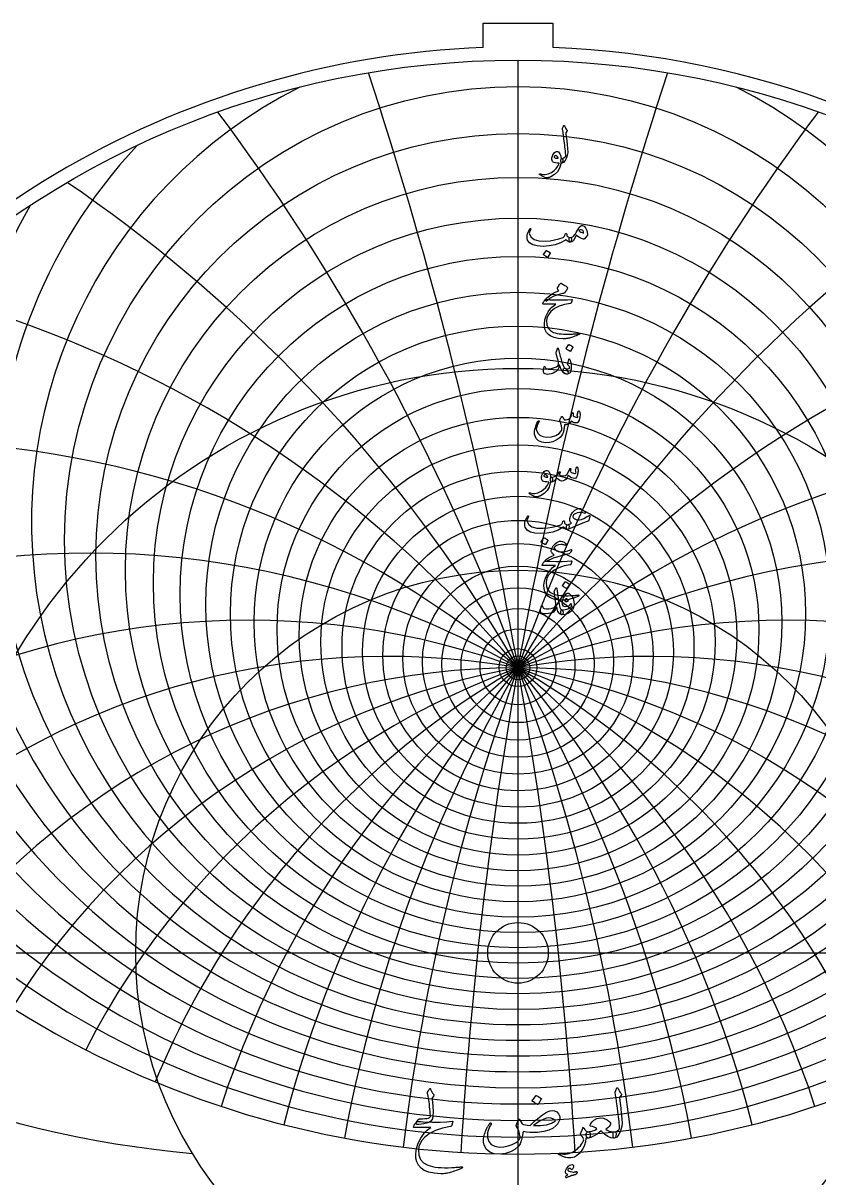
# Model space of a CAD drawing. Header units: millimetres. Extents: x -80 to 80, y -80 to 82.
# Drawn here: x -43.9 to 26.7, y -20 to 82.5 of the extents above; entities that cross this region are included whole.
import ezdxf

# ---------------------------------------------------------------- set-up
doc = ezdxf.new("R2010")
doc.units = ezdxf.units.MM
for name, color, linetype in [('CUT_INNER', 6, 'Continuous'), ('CUT_OUTER', 1, 'Continuous'), ('ENGRAVE', 7, 'Continuous'), ('ENGRAVE_FINE', 8, 'Continuous'), ('TEXT', 5, 'Continuous')]:
    doc.layers.add(name, color=color, linetype=linetype)

msp = doc.modelspace()

# ---------------------------------------------------------------- linework, layer by layer
at = {"layer": 'CUT_INNER'}
msp.add_circle((0, 0), 2.69, dxfattribs=at)
at = {"layer": 'CUT_OUTER'}
for points in [[(-3.08, 82.482), (3.08, 82.482), (3.08, 80.3107)], [(-3.08, 80.3107), (-3.08, 82.482)]]:
    msp.add_lwpolyline(points, dxfattribs=at)
for centre, radius, start, end in [((-0.0002, -0.0002), 80.3699, 149.413866, 87.803582), ((-0.0008, 0.0008), 80.3689, 92.195702, 149.41427)]:
    msp.add_arc(centre, radius, start, end, dxfattribs=at)
at = {"layer": 'ENGRAVE'}
for points in [[(0, -79.2), (0, 79.2)], [(-79.2, 0), (79.2, 0)]]:
    msp.add_lwpolyline(points, dxfattribs=at)
for centre, radius in [((0, 0), 79.2), ((0, 36.6179), 40.2432), ((0, 30.8846), 27.7138), ((0, 0), 51.8435), ((0, 27.5721), 17.4947), ((0, 0), 33.9362), ((0, 25.8305), 8.4839), ((0, 25.2858), 1.056)]:
    msp.add_circle(centre, radius, dxfattribs=at)
for centre, radius, start, end in [((0, 46.7171), 57.2648, 171.282976, 8.717024), ((0, 66.3566), 84.2078, 207.85457, 332.14543), ((0, -40.5046), 65.7903, 38, 142), ((0, -40.5046), 65.7903, 38, 142), ((-20.4816, 76.4384), 94.6048, 231.659303, 264.895559)]:
    msp.add_arc(centre, radius, start, end, dxfattribs=at)
at = {"layer": 'ENGRAVE_FINE'}
for centre, radius in [((0, 35.2092), 37.4727), ((0, 33.9468), 34.8518), ((0, 32.8143), 32.3619), ((0, 31.7975), 29.9871), ((0, 30.0655), 25.5298), ((0, 29.3316), 23.4247), ((0, 28.6754), 21.3893), ((0, 28.0907), 19.4151), ((0, 27.1149), 15.6215), ((0, 26.7153), 13.7893), ((0, 26.3698), 11.9923), ((0, 26.0757), 10.2255), ((0, 25.6324), 6.763), ((0, 25.4799), 5.0582), ((0, 25.3718), 3.3655), ((0, 25.3072), 1.6808)]:
    msp.add_circle(centre, radius, dxfattribs=at)
for centre, radius, start, end in [((-373.1155, -40.5046), 378.8714, 3.451, 18.239562), ((-373.1155, -40.5046), 378.8714, 3.451, 18.239562), ((373.1155, -40.5046), 378.8714, 161.760438, 176.549), ((373.1155, -40.5046), 378.8714, 161.760438, 176.549), ((0, 38.193), 43.185, 116.622369, 63.377631), ((-180.7574, -40.5046), 192.358, 6.94881, 36.750249), ((-180.7574, -40.5046), 192.358, 6.94881, 36.750249), ((180.7574, -40.5046), 192.358, 143.249751, 173.05119), ((180.7574, -40.5046), 192.358, 143.249751, 173.05119), ((0, 39.9582), 46.3238, 136.887687, 43.112313), ((-113.9522, -40.5046), 131.5806, 10.542635, 55.81567), ((-113.9522, -40.5046), 131.5806, 10.542635, 55.81567), ((113.9522, -40.5046), 131.5806, 124.18433, 169.457365), ((113.9522, -40.5046), 131.5806, 124.18433, 169.457365), ((0, 41.9425), 49.6906, 150.630181, 29.369819), ((0, 44.181), 53.3224, 161.726, 18.274), ((-78.4059, -40.5046), 102.3516, 14.286701, 75.731907), ((-78.4059, -40.5046), 102.3516, 14.286701, 75.731907), ((78.4059, -40.5046), 102.3516, 104.268093, 165.713299), ((78.4059, -40.5046), 102.3516, 104.268093, 165.713299), ((0, 49.6048), 61.5739, 179.806229, 0.193771), ((-55.2046, -40.5046), 85.8832, 18.243409, 96.767474), ((-55.2046, -40.5046), 85.8832, 18.243409, 96.767474), ((55.2046, -40.5046), 85.8832, 83.232526, 161.756591), ((55.2046, -40.5046), 85.8832, 83.232526, 161.756591), ((0, 52.9121), 66.3197, 187.576547, 352.423453), ((0, 56.7256), 71.5915, 194.768857, 345.231143), ((-37.9841, -40.5046), 75.9681, 22.487353, 118.376898), ((-37.9841, -40.5046), 75.9681, 22.487353, 118.376898), ((37.9841, -40.5046), 75.9681, 61.623102, 157.512647), ((37.9841, -40.5046), 75.9681, 61.623102, 157.512647), ((0, 61.1578), 77.5039, 201.500544, 338.499456), ((-23.9457, -40.5046), 70.0126, 27.110708, 127.628622), ((-23.9457, -40.5046), 70.0126, 27.110708, 127.628622), ((23.9457, -40.5046), 70.0126, 52.371378, 152.889292), ((23.9457, -40.5046), 70.0126, 52.371378, 152.889292), ((-11.6006, -40.5046), 66.8052, 32.230674, 135.378051), ((-11.6006, -40.5046), 66.8052, 32.230674, 135.378051), ((11.6006, -40.5046), 66.8052, 44.621949, 147.769326), ((11.6006, -40.5046), 66.8052, 44.621949, 147.769326), ((0, 133.2267), 160.7923, 240.613342, 299.386658)]:
    msp.add_arc(centre, radius, start, end, dxfattribs=at)
at = {"layer": 'TEXT'}
for points in [[(3.9579, 73.1484), (3.9895, 73.2248), (4.0141, 73.2854), (4.0316, 73.3302), (4.0422, 73.3592), (4.0504, 73.3776), (4.0609, 73.3908), (4.0738, 73.3987), (4.089, 73.4013), (4.1063, 73.3984), (4.1206, 73.3896), (4.1321, 73.375), (4.1405, 73.3545), (4.1795, 73.2541), (4.226, 73.1636), (4.2802, 73.0831), (4.3419, 73.0125), (4.3592, 72.99), (4.3642, 72.9645), (4.3569, 72.9361), (4.3373, 72.9048), (4.2342, 72.7596), (4.2412, 72.6946), (4.2483, 72.6308), (4.2553, 72.5682), (4.2623, 72.5067), (4.2693, 72.4464), (4.2764, 72.3872), (4.2834, 72.3293), (4.2904, 72.2725), (4.3551, 71.7467), (4.3946, 71.3357), (4.409, 71.0395), (4.3982, 70.858), (4.3097, 70.5286), (4.1944, 70.2854), (4.0521, 70.1282), (3.8829, 70.057), (3.8782, 70.057), (3.8736, 70.057), (3.8689, 70.057), (3.8642, 70.057), (3.8364, 70.0834), (3.8185, 70.1437), (3.8106, 70.2379), (3.8127, 70.3662), (3.8171, 70.4136), (3.8302, 70.4481), (3.8522, 70.4698), (3.8829, 70.4786), (4.0018, 70.5023), (4.1007, 70.5453), (4.1798, 70.6077), (4.2389, 70.6893), (4.235, 70.7874), (4.2278, 70.8989), (4.2174, 71.0239), (4.2038, 71.1624), (4.1872, 71.3138), (4.1681, 71.4774), (4.1463, 71.6533), (4.1218, 71.8416), (4.0993, 72.0266), (4.0785, 72.1929), (4.0595, 72.3404), (4.0422, 72.4692), (4.0273, 72.5793), (4.0152, 72.6706), (4.0062, 72.7432), (4, 72.7971), (3.9532, 73.0641), (3.9517, 73.0904), (3.952, 73.1132), (3.9541, 73.1326), (3.9579, 73.1484)], [(3.7893, 70.0055), (3.6795, 69.62), (3.4953, 69.2971), (3.2368, 69.0368), (2.904, 68.8392), (2.8575, 68.8192), (2.8115, 68.8012), (2.7661, 68.7852), (2.7213, 68.7713), (2.6774, 68.7597), (2.6347, 68.7508), (2.5931, 68.7445), (2.5527, 68.7409), (2.452, 68.7552), (2.3185, 68.8076), (2.1522, 68.8981), (1.9532, 69.0266), (1.9318, 69.045), (1.9192, 69.0629), (1.9154, 69.0801), (1.9204, 69.0968), (1.9315, 69.1097), (1.9461, 69.1156), (1.9643, 69.1144), (1.986, 69.1062), (2.1929, 69.0392), (2.4251, 69.0395), (2.6824, 69.1071), (2.9649, 69.242), (3.1956, 69.3986), (3.3864, 69.5828), (3.5375, 69.7944), (3.6487, 70.0336), (3.6479, 70.0421), (3.6452, 70.0488), (3.6408, 70.0538), (3.6347, 70.057), (3.4734, 70.0664), (3.3361, 70.0851), (3.2228, 70.1132), (3.1335, 70.1507), (3.0644, 70.2087), (3.0211, 70.2889), (3.0035, 70.3913), (3.0117, 70.516), (3.0144, 70.5326), (3.0176, 70.5494), (3.0214, 70.5665), (3.0258, 70.584), (3.0308, 70.602), (3.0363, 70.6208), (3.0425, 70.6406), (3.0492, 70.6612), (3.1042, 70.795), (3.171, 70.906), (3.2494, 70.9941), (3.3396, 71.0594), (3.4318, 71.0951), (3.5164, 71.0945), (3.5934, 71.0576), (3.6628, 70.9844), (3.7234, 70.8826), (3.7693, 70.7643), (3.8007, 70.6296), (3.8174, 70.4786), (3.8266, 70.4787), (3.8355, 70.4792), (3.8441, 70.4799), (3.8525, 70.4809), (3.8608, 70.4819), (3.8695, 70.4827), (3.8784, 70.4831), (3.8876, 70.4833), (3.9192, 70.4765), (3.9438, 70.4563), (3.9614, 70.4227), (3.9719, 70.3755), (3.9763, 70.3237), (3.9754, 70.2713), (3.9693, 70.2183), (3.9579, 70.1648), (3.9429, 70.1176), (3.9263, 70.084), (3.9078, 70.0638), (3.8876, 70.057), (3.7986, 70.057), (3.798, 70.0485), (3.7963, 70.0371), (3.7934, 70.0228), (3.7893, 70.0055)], [(3.5644, 70.5301), (3.5152, 70.6159), (3.4614, 70.6765), (3.4028, 70.7119), (3.3396, 70.7221), (3.3018, 70.7122), (3.2682, 70.6964), (3.2386, 70.6747), (3.2131, 70.6472), (3.2049, 70.6326), (3.2038, 70.6167), (3.2096, 70.5998), (3.2225, 70.5816), (3.2708, 70.5392), (3.3408, 70.5102), (3.4324, 70.4947), (3.5457, 70.4926), (3.5574, 70.495), (3.5644, 70.502), (3.5668, 70.5137), (3.5644, 70.5301)], [(1.0679, 64.2328), (1.0846, 64.2509), (1.1019, 64.2585), (1.1197, 64.2556), (1.1382, 64.2421), (1.1522, 64.2246), (1.1569, 64.2047), (1.1522, 64.1824), (1.1382, 64.1578), (1.0668, 64.0472), (1.0211, 63.9447), (1.0012, 63.8504), (1.007, 63.7644), (1.1537, 63.4816), (1.4391, 63.2843), (1.8633, 63.1724), (2.4262, 63.1461), (2.844, 63.1768), (3.2448, 63.2409), (3.6285, 63.3384), (3.9953, 63.4693), (4.06, 63.5076), (4.1136, 63.5665), (4.1561, 63.6458), (4.1874, 63.7456), (4.1979, 63.774), (4.2155, 63.7936), (4.2401, 63.8045), (4.2717, 63.8065), (4.2942, 63.7969), (4.3103, 63.7773), (4.32, 63.7477), (4.3232, 63.7082), (4.3452, 63.6104), (4.4064, 63.5372), (4.5068, 63.4886), (4.6464, 63.4646), (4.6968, 63.4535), (4.7307, 63.4248), (4.7483, 63.3785), (4.7494, 63.3147), (4.7325, 63.1959), (4.7096, 63.111), (4.6809, 63.06), (4.6464, 63.0431), (4.5436, 63.0565), (4.4462, 63.0969), (4.354, 63.1643), (4.267, 63.2585), (4.2597, 63.2623), (4.2471, 63.2597), (4.2292, 63.2506), (4.2061, 63.2351), (3.7693, 62.9892), (3.2928, 62.8135), (2.7764, 62.7082), (2.2202, 62.673), (1.7061, 62.7082), (1.3068, 62.8135), (1.0223, 62.9892), (0.8525, 63.2351), (0.8138, 63.3724), (0.8009, 63.5126), (0.8138, 63.6558), (0.8525, 63.8018), (0.9046, 63.9377), (0.9579, 64.0548), (1.0123, 64.1531), (1.0679, 64.2328)], [(5.7331, 64.5325), (5.8797, 64.4804), (6.0012, 64.3335), (6.0975, 64.0917), (6.1687, 63.755), (6.1713, 63.7307), (6.1698, 63.7093), (6.1643, 63.6909), (6.1546, 63.6754), (5.897, 63.3522), (5.8791, 63.3326), (5.8584, 63.3206), (5.8346, 63.3162), (5.808, 63.3194), (5.6329, 63.3791), (5.4684, 63.4552), (5.3144, 63.5477), (5.171, 63.6566), (5.0554, 63.3882), (4.9286, 63.1965), (4.7907, 63.0814), (4.6417, 63.0431), (4.625, 63.0492), (4.6078, 63.0676), (4.5899, 63.0984), (4.5715, 63.1414), (4.5431, 63.248), (4.5328, 63.3335), (4.5407, 63.3979), (4.5668, 63.4412), (4.582, 63.4514), (4.5996, 63.4587), (4.6195, 63.4631), (4.6417, 63.4646), (4.7483, 63.4828), (4.8525, 63.5325), (4.9544, 63.6139), (5.0539, 63.7269), (5.0975, 63.7925), (5.1628, 63.9002), (5.2497, 64.0501), (5.3583, 64.2421), (5.4432, 64.3692), (5.534, 64.4599), (5.6306, 64.5144), (5.7331, 64.5325)], [(5.3958, 64.0735), (5.4836, 64.0003), (5.5832, 63.94), (5.6944, 63.8926), (5.8174, 63.858), (5.8106, 63.9503), (5.7858, 64.0255), (5.7427, 64.0838), (5.6815, 64.125), (5.611, 64.1464), (5.5398, 64.1449), (5.4681, 64.1206), (5.3958, 64.0735)], [(2.4871, 62.289), (2.493, 62.2948), (2.5012, 62.2983), (2.5117, 62.2995), (2.5246, 62.2983), (2.6156, 62.2614), (2.7014, 62.2164), (2.7819, 62.1631), (2.8572, 62.1016), (2.8645, 62.0922), (2.8677, 62.0829), (2.8668, 62.0735), (2.8618, 62.0641), (2.6417, 61.7082), (2.6335, 61.6997), (2.623, 61.6976), (2.6101, 61.702), (2.5949, 61.7128), (2.5817, 61.7222), (2.5609, 61.7363), (2.5325, 61.755), (2.4965, 61.7784), (2.4523, 61.8065), (2.3993, 61.8393), (2.3375, 61.8768), (2.267, 61.9189), (2.2576, 61.926), (2.2529, 61.933), (2.2529, 61.94), (2.2576, 61.947)], [(3.9532, 58.4884), (3.5439, 58.3815), (3.1827, 58.2437), (2.8695, 58.0748), (2.6042, 57.8748), (2.5635, 57.8441), (2.5258, 57.8268), (2.4909, 57.823), (2.459, 57.8327), (2.4219, 57.8769), (2.4274, 57.9392), (2.4757, 58.0197), (2.5668, 58.1184), (2.7819, 58.2969), (3.0293, 58.458), (3.3089, 58.6014), (3.6206, 58.7273), (3.5316, 58.8584), (3.515, 58.8912), (3.507, 58.924), (3.5079, 58.9568), (3.5176, 58.9896), (3.5805, 59.1146), (3.6382, 59.2179), (3.6906, 59.2996), (3.7377, 59.3596), (3.7679, 59.388), (3.7974, 59.4029), (3.8264, 59.4044), (3.8548, 59.3924), (4.0196, 59.2993), (4.1581, 59.2121), (4.2702, 59.1307), (4.356, 59.0551), (4.3727, 59.0308), (4.3806, 59.0001), (4.3797, 58.9629), (4.3701, 58.9193), (4.3399, 58.8511), (4.2916, 58.7683), (4.2251, 58.6708), (4.1405, 58.5587), (4.1183, 58.542), (4.0797, 58.5247), (4.0246, 58.5068), (3.9532, 58.4884)], [(2.8478, 57.9451), (3.4488, 57.924), (3.9684, 57.9216), (4.4066, 57.938), (4.7635, 57.9732), (4.7745, 57.9745), (4.784, 57.9738), (4.792, 57.971), (4.7986, 57.9661), (4.8035, 57.9596), (4.8062, 57.9515), (4.807, 57.942), (4.8057, 57.931), (4.7964, 57.8883), (4.7875, 57.849), (4.7789, 57.8133), (4.7705, 57.7811), (4.7625, 57.7524), (4.7547, 57.7273), (4.7472, 57.7056), (4.7401, 57.6875), (4.7249, 57.6585), (4.7073, 57.6371), (4.6874, 57.6233), (4.6651, 57.6172), (4.1241, 57.5191), (3.6534, 57.3654), (3.2529, 57.1561), (2.9227, 56.8912), (2.7559, 56.7006), (2.6347, 56.4989), (2.5591, 56.2861), (2.5293, 56.0622), (2.558, 55.7106), (2.6721, 55.424), (2.8718, 55.2024), (3.1569, 55.0458), (3.3048, 54.9983), (3.4672, 54.9591), (3.6443, 54.9281), (3.8361, 54.9052), (4.0422, 54.8903), (4.2623, 54.883), (4.4965, 54.8833), (4.7448, 54.8912), (4.833, 54.8962), (4.9198, 54.9017), (5.0052, 54.9079), (5.089, 54.9146), (5.1708, 54.9219), (5.25, 54.9298), (5.3266, 54.9383), (5.4005, 54.9474), (5.423, 54.9486), (5.4391, 54.9427), (5.4488, 54.9298), (5.452, 54.9099), (5.4503, 54.8868), (5.445, 54.8689), (5.4362, 54.8563), (5.4239, 54.849), (5.2916, 54.7931), (5.1663, 54.7425), (5.048, 54.6971), (4.9368, 54.657), (4.8329, 54.6219), (4.7366, 54.5914), (4.6479, 54.5657), (4.5668, 54.5446), (4.4905, 54.5291), (4.4163, 54.5153), (4.3441, 54.5033), (4.274, 54.4931), (4.2057, 54.4852), (4.1388, 54.4802), (4.0734, 54.4781), (4.0094, 54.479), (3.5726, 54.513), (3.2085, 54.5867), (2.9169, 54.7003), (2.6979, 54.8537), (2.5372, 55.0455), (2.4251, 55.2694), (2.3615, 55.5256), (2.3466, 55.8139), (2.3926, 56.1716), (2.5024, 56.5188), (2.676, 56.8555), (2.9134, 57.1816), (3.0062, 57.2803), (3.1113, 57.3748), (3.2287, 57.4653), (3.3583, 57.5516), (2.2248, 57.561), (2.1976, 57.5727), (2.1862, 57.5938), (2.1906, 57.6242), (2.2108, 57.664), (2.2488, 57.722), (2.2834, 57.7741), (2.3144, 57.8204), (2.3419, 57.8608), (2.3659, 57.895), (2.3864, 57.9228), (2.4034, 57.9442), (2.4169, 57.9591), (2.4473, 57.9618), (2.5293, 57.9603), (2.6628, 57.9547), (2.8478, 57.9451)], [(3.5902, 53.5432), (3.6171, 53.4204), (3.6464, 53.2956), (3.678, 53.1687), (3.712, 53.0397), (3.7483, 52.9081), (3.7869, 52.7733), (3.8279, 52.6353), (3.8712, 52.494), (3.9587, 52.2399), (4.0387, 52.0491), (4.111, 51.9214), (4.1757, 51.857), (4.2322, 51.8187), (4.2893, 51.7645), (4.3469, 51.6946), (4.4052, 51.6088), (4.4602, 51.5025), (4.4754, 51.4226), (4.4508, 51.369), (4.3864, 51.3418), (4.1783, 51.3629), (3.9942, 51.5011), (3.834, 51.7563), (3.6979, 52.1287), (3.695, 52.1348), (3.6909, 52.1392), (3.6856, 52.1419), (3.6792, 52.1427), (3.6745, 52.1419), (3.6698, 52.1392), (3.6651, 52.1348), (3.6604, 52.1287), (3.6473, 52.0684), (3.6312, 52.0046), (3.6121, 51.9372), (3.5902, 51.8664), (3.5662, 51.7994), (3.541, 51.7434), (3.5147, 51.6987), (3.4871, 51.665), (3.3882, 51.5786), (3.2647, 51.5022), (3.1165, 51.4358), (2.9438, 51.3793), (2.7682, 51.3374), (2.6159, 51.3196), (2.4871, 51.3257), (2.3817, 51.3559), (2.2916, 51.4314), (2.2506, 51.5643), (2.2588, 51.7546), (2.3162, 52.0022), (2.3217, 52.0104), (2.3291, 52.0163), (2.3381, 52.0198), (2.349, 52.021), (2.3618, 52.0195), (2.3724, 52.0151), (2.3806, 52.0078), (2.3864, 51.9975), (2.4087, 51.9457), (2.4333, 51.9027), (2.4602, 51.8684), (2.4895, 51.843), (2.5808, 51.809), (2.7049, 51.8008), (2.8618, 51.8184), (3.0515, 51.8617), (3.2538, 51.9267), (3.411, 51.9999), (3.5231, 52.0813), (3.5902, 52.1708), (3.6013, 52.2616), (3.5832, 52.4168), (3.5357, 52.6363), (3.459, 52.9203), (3.4222, 53.0699), (3.4005, 53.1908), (3.3941, 53.283), (3.4028, 53.3465), (3.4918, 53.5994), (3.5015, 53.6261), (3.5117, 53.6451), (3.5226, 53.6565), (3.534, 53.6603), (3.548, 53.653), (3.5621, 53.631), (3.5761, 53.5945), (3.5902, 53.5432)], [(4.4942, 53.946), (4.5, 53.9519), (4.5082, 53.9554), (4.5188, 53.9566), (4.5316, 53.9554), (4.6227, 53.9185), (4.7085, 53.8734), (4.789, 53.8202), (4.8642, 53.7587), (4.8715, 53.7493), (4.8747, 53.7399), (4.8739, 53.7306), (4.8689, 53.7212), (4.6487, 53.3652), (4.6405, 53.3567), (4.63, 53.3547), (4.6171, 53.3591), (4.6019, 53.3699), (4.5887, 53.3793), (4.5679, 53.3933), (4.5395, 53.4121), (4.5035, 53.4355), (4.4593, 53.4636), (4.4064, 53.4964), (4.3446, 53.5339), (4.274, 53.576), (4.2647, 53.583), (4.26, 53.5901), (4.26, 53.5971), (4.2647, 53.6041)], [(4.5363, 52.0303), (4.5088, 52.0763), (4.4825, 52.1158), (4.4573, 52.1489), (4.4333, 52.1755), (4.416, 52.1984), (4.4064, 52.2247), (4.4043, 52.2546), (4.4099, 52.2879), (4.5082, 52.6439), (4.522, 52.675), (4.5398, 52.6837), (4.5618, 52.6703), (4.5879, 52.6346), (4.6271, 52.5587), (4.6605, 52.4671), (4.688, 52.3597), (4.7096, 52.2364), (4.7222, 52.1182), (4.7272, 52.0022), (4.7246, 51.8886), (4.7143, 51.7774), (4.6976, 51.6805), (4.6757, 51.5959), (4.6484, 51.5236), (4.616, 51.4636), (4.5758, 51.4191), (4.5211, 51.384), (4.4517, 51.3582), (4.3677, 51.3418), (4.2816, 51.3386), (4.2014, 51.3523), (4.1271, 51.3831), (4.0586, 51.4308), (4.0056, 51.4914), (3.9778, 51.5608), (3.9751, 51.6389), (3.9977, 51.7259), (4.0337, 51.797), (4.0761, 51.8418), (4.125, 51.8602), (4.1804, 51.8523), (4.308, 51.8216), (4.4192, 51.8184), (4.5141, 51.8427), (4.5925, 51.8945), (4.5943, 51.9083), (4.5855, 51.9355), (4.5662, 51.9762), (4.5363, 52.0303)], [(5.3443, 48.0255), (5.3525, 48.046), (5.363, 48.0606), (5.3759, 48.0694), (5.3911, 48.0723), (5.4107, 48.07), (5.4274, 48.063), (5.4412, 48.0513), (5.452, 48.0349), (5.4787, 47.9763), (5.4977, 47.9037), (5.5091, 47.8171), (5.5129, 47.7164), (5.5027, 47.5518), (5.4719, 47.3955), (5.4207, 47.2474), (5.349, 47.1075), (5.3244, 47.0738), (5.2975, 47.0477), (5.2682, 47.0293), (5.2366, 47.0185), (5.1221, 47.0111), (4.9989, 47.0313), (4.8668, 47.0791), (4.726, 47.1543), (4.6075, 46.9918), (4.4672, 46.8838), (4.3054, 46.8302), (4.1218, 46.8311), (4.1158, 46.7323), (4.1072, 46.6373), (4.0959, 46.5461), (4.082, 46.4587), (4.0655, 46.3746), (4.0463, 46.293), (4.0245, 46.2142), (4, 46.1379), (3.9432, 46.0003), (3.8665, 45.8733), (3.7699, 45.7567), (3.6534, 45.6508), (3.3809, 45.4693), (3.0925, 45.3416), (2.7884, 45.2679), (2.4684, 45.248), (2.108, 45.2968), (1.8232, 45.4248), (1.6139, 45.6317), (1.4801, 45.9178), (1.462, 46.0208), (1.459, 46.1426), (1.4713, 46.2831), (1.4988, 46.4423), (1.543, 46.6168), (1.6054, 46.7983), (1.6859, 46.9868), (1.7846, 47.1824), (1.7925, 47.1947), (1.8021, 47.2035), (1.8135, 47.2087), (1.8267, 47.2105), (1.8399, 47.2093), (1.8513, 47.2058), (1.861, 47.2), (1.8689, 47.1918), (1.8741, 47.1798), (1.8759, 47.1672), (1.8741, 47.154), (1.8689, 47.1402), (1.7436, 46.88), (1.6628, 46.666), (1.6265, 46.4983), (1.6347, 46.3768), (1.7529, 46.1089), (1.9391, 45.9142), (2.1932, 45.7928), (2.5152, 45.7445), (2.9655, 45.7731), (3.3466, 45.8873), (3.6587, 46.087), (3.9017, 46.3721), (3.9008, 46.56), (3.87, 46.7585), (3.8095, 46.9675), (3.719, 47.1871), (3.7076, 47.2093), (3.7014, 47.2292), (3.7006, 47.2468), (3.7049, 47.262), (3.7301, 47.3143), (3.7541, 47.3633), (3.777, 47.4091), (3.7986, 47.4517), (3.8191, 47.4905), (3.8384, 47.5249), (3.8566, 47.5549), (3.8736, 47.5805), (3.8832, 47.5914), (3.8935, 47.5958), (3.9043, 47.5937), (3.9157, 47.5852), (3.9216, 47.5788), (3.9298, 47.5688), (3.9403, 47.5554), (3.9532, 47.5384), (3.9678, 47.5179), (3.9836, 47.4939), (4.0006, 47.4664), (4.0188, 47.4353), (4.0556, 47.3756), (4.0867, 47.3323), (4.1119, 47.3054), (4.1312, 47.2948), (4.253, 47.2846), (4.3747, 47.3054), (4.4965, 47.3572), (4.6183, 47.44), (4.6625, 47.495), (4.7061, 47.5852), (4.7492, 47.7105), (4.7916, 47.8709), (4.7957, 47.8862), (4.8033, 47.899), (4.8144, 47.9096), (4.8291, 47.9178), (4.8428, 47.923), (4.856, 47.9248), (4.8686, 47.923), (4.8806, 47.9178), (4.8985, 47.8885), (4.9052, 47.8335), (4.9008, 47.7527), (4.8853, 47.6461), (4.9798, 47.5881), (5.0808, 47.5501), (5.1883, 47.5319), (5.3021, 47.5337), (5.3007, 47.5679), (5.2963, 47.5958), (5.289, 47.6171), (5.2787, 47.6321), (5.267, 47.6461), (5.26, 47.6602), (5.2576, 47.6742), (5.26, 47.6883)], [(5.2342, 43.0979), (5.2445, 43.1049), (5.2565, 43.1026), (5.2702, 43.0908), (5.2857, 43.0698), (5.3024, 43.0341), (5.315, 42.9831), (5.3235, 42.917), (5.3279, 42.8356), (5.3294, 42.7431), (5.3244, 42.6529), (5.313, 42.5651), (5.2951, 42.4796), (5.243, 42.3133), (5.185, 42.1939), (5.1212, 42.1213), (5.0516, 42.0955), (4.8867, 42.1052), (4.7342, 42.1482), (4.594, 42.2246), (4.4661, 42.3344), (4.3782, 42.1614), (4.274, 42.0264), (4.1534, 41.9295), (4.0164, 41.8707), (3.8727, 41.8578), (3.7272, 41.8941), (3.5799, 41.9796), (3.4309, 42.1143), (3.3103, 41.9606), (3.1921, 41.8508), (3.0761, 41.7849), (2.9625, 41.763), (2.9397, 41.7758), (2.9181, 41.8145), (2.8976, 41.8789), (2.8782, 41.9691), (2.8712, 42.0581), (2.8829, 42.1236), (2.9134, 42.1658), (2.9625, 42.1845), (3.1786, 42.2334), (3.3677, 42.3285), (3.5299, 42.4699), (3.6651, 42.6576), (3.6724, 42.6678), (3.6804, 42.6752), (3.6888, 42.6795), (3.6979, 42.681), (3.709, 42.6798), (3.719, 42.6763), (3.7278, 42.6705), (3.7354, 42.6623), (3.7398, 42.6371), (3.7295, 42.5944), (3.7046, 42.534), (3.6651, 42.4562), (3.7169, 42.3962), (3.7974, 42.352), (3.9066, 42.3236), (4.0445, 42.311), (4.2164, 42.347), (4.3665, 42.4644), (4.4951, 42.6631), (4.6019, 42.9433), (4.6072, 42.9576), (4.6136, 42.9679), (4.6212, 42.974), (4.63, 42.9761), (4.6432, 42.9749), (4.6546, 42.9714), (4.6643, 42.9656), (4.6722, 42.9574), (4.678, 42.9456), (4.6815, 42.9339), (4.6827, 42.9222), (4.6815, 42.9105), (4.6347, 42.7138), (4.6894, 42.6652), (4.7553, 42.6225), (4.8323, 42.5856), (4.9204, 42.5545), (5.0062, 42.5343), (5.0715, 42.53), (5.1163, 42.5414), (5.1405, 42.5686), (5.1485, 42.6102), (5.1441, 42.6693), (5.1274, 42.746), (5.0984, 42.8403), (5.1034, 42.8669), (5.1277, 42.9187), (5.1713, 42.9957), (5.2342, 43.0979)], [(2.8689, 41.7114), (2.7591, 41.3259), (2.575, 41.003), (2.3165, 40.7428), (1.9836, 40.5452), (1.9371, 40.5251), (1.8911, 40.5071), (1.8457, 40.4911), (1.8009, 40.4772), (1.757, 40.4657), (1.7143, 40.4568), (1.6727, 40.4505), (1.6323, 40.4468), (1.5316, 40.4611), (1.3981, 40.5135), (1.2319, 40.604), (1.0328, 40.7325), (1.0114, 40.751), (0.9988, 40.7688), (0.995, 40.7861), (1, 40.8028), (1.0111, 40.8157), (1.0258, 40.8215), (1.0439, 40.8203), (1.0656, 40.8121), (1.2725, 40.7451), (1.5047, 40.7454), (1.762, 40.813), (2.0445, 40.948), (2.2752, 41.1046), (2.4661, 41.2887), (2.6171, 41.5004), (2.7284, 41.7395), (2.7275, 41.748), (2.7248, 41.7548), (2.7205, 41.7597), (2.7143, 41.763), (2.553, 41.7723), (2.4157, 41.7911), (2.3024, 41.8192), (2.2131, 41.8566), (2.144, 41.9146), (2.1007, 41.9948), (2.0832, 42.0973), (2.0913, 42.222), (2.094, 42.2385), (2.0972, 42.2554), (2.101, 42.2725), (2.1054, 42.2899), (2.1104, 42.3079), (2.1159, 42.3268), (2.1221, 42.3465), (2.1288, 42.3672), (2.1839, 42.501), (2.2506, 42.6119), (2.3291, 42.7), (2.4192, 42.7653), (2.5114, 42.801), (2.596, 42.8004), (2.673, 42.7636), (2.7424, 42.6904), (2.803, 42.5885), (2.849, 42.4702), (2.8803, 42.3356), (2.897, 42.1845), (2.9062, 42.1847), (2.9151, 42.1851), (2.9238, 42.1858), (2.9321, 42.1869), (2.9404, 42.1879), (2.9491, 42.1886), (2.958, 42.1891), (2.9672, 42.1892), (2.9988, 42.1825), (3.0234, 42.1623), (3.041, 42.1286), (3.0515, 42.0815), (3.0559, 42.0297), (3.0551, 41.9773), (3.0489, 41.9243), (3.0375, 41.8707), (3.0226, 41.8236), (3.0059, 41.7899), (2.9874, 41.7697), (2.9672, 41.763), (2.8782, 41.763), (2.8777, 41.7545), (2.8759, 41.7431), (2.873, 41.7287), (2.8689, 41.7114)], [(2.644, 42.236), (2.5949, 42.3218), (2.541, 42.3824), (2.4825, 42.4178), (2.4192, 42.4281), (2.3815, 42.4181), (2.3478, 42.4023), (2.3182, 42.3807), (2.2928, 42.3531), (2.2846, 42.3385), (2.2834, 42.3227), (2.2892, 42.3057), (2.3021, 42.2876), (2.3504, 42.2451), (2.4204, 42.2161), (2.512, 42.2006), (2.6253, 42.1986), (2.637, 42.2009), (2.644, 42.2079), (2.6464, 42.2196), (2.644, 42.236)], [(6.3747, 38.7352), (6.2811, 38.3605), (6.2705, 38.3424), (6.253, 38.3254), (6.2284, 38.3096), (6.1968, 38.295), (6.1266, 38.2702), (6.0521, 38.2429), (5.9733, 38.2128), (5.89, 38.1802), (5.8023, 38.1452), (5.7102, 38.1082), (5.6138, 38.0691), (5.5129, 38.028), (4.4356, 37.5596), (4.3864, 37.5704), (4.3466, 37.6029), (4.3162, 37.6571), (4.2951, 37.7329), (4.2916, 37.8134), (4.3138, 37.8816), (4.3619, 37.9375), (4.4356, 37.9811), (4.4448, 37.9854), (4.4631, 37.9934), (4.4905, 38.0053), (4.527, 38.021), (4.5722, 38.0401), (4.6259, 38.0625), (4.6881, 38.0881), (4.7588, 38.117), (4.6678, 38.2104), (4.6101, 38.3125), (4.5858, 38.4235), (4.5949, 38.5432), (4.685, 38.828), (4.8384, 39.069), (5.0551, 39.266), (5.3349, 39.4191), (5.3961, 39.4334), (5.4672, 39.4296), (5.5483, 39.4077), (5.6394, 39.3676), (5.7339, 39.3128), (5.8209, 39.2516), (5.9002, 39.184), (5.9719, 39.11), (5.9921, 39.0827), (6.0012, 39.0573), (5.9992, 39.0336), (5.986, 39.0116), (5.9661, 38.9946), (5.9438, 38.9858), (5.9192, 38.9852), (5.8923, 38.9929), (5.7521, 39.0371), (5.6031, 39.0573), (5.4453, 39.0535), (5.2787, 39.0256), (5.128, 38.9806), (5.0082, 38.9203), (4.9195, 38.8447), (4.8619, 38.754), (4.856, 38.7136), (4.8712, 38.6673), (4.9075, 38.6152), (4.9649, 38.5573), (5.0305, 38.5046), (5.0961, 38.4636), (5.1616, 38.4343), (5.2272, 38.4167), (5.4236, 38.4118), (5.6335, 38.453), (5.8569, 38.5406), (6.0937, 38.6744), (6.1192, 38.6905), (6.1441, 38.706), (6.1684, 38.7209), (6.1921, 38.7352), (6.2149, 38.7487), (6.2366, 38.761), (6.2571, 38.7721), (6.2764, 38.7821), (6.33, 38.8073), (6.3642, 38.8078), (6.3791, 38.7838), (6.3747, 38.7352)], [(0.8618, 38.7493), (0.8785, 38.7674), (0.8958, 38.7751), (0.9136, 38.7721), (0.9321, 38.7587), (0.9461, 38.7411), (0.9508, 38.7212), (0.9461, 38.6989), (0.9321, 38.6744), (0.8607, 38.5637), (0.815, 38.4612), (0.7951, 38.367), (0.8009, 38.2809), (0.9476, 37.9981), (1.233, 37.8008), (1.6572, 37.689), (2.2202, 37.6626), (2.6379, 37.6934), (3.0387, 37.7575), (3.4224, 37.855), (3.7893, 37.9858), (3.8539, 38.0242), (3.9075, 38.083), (3.95, 38.1624), (3.9813, 38.2622), (3.9918, 38.2906), (4.0094, 38.3102), (4.034, 38.321), (4.0656, 38.3231), (4.0881, 38.3134), (4.1042, 38.2938), (4.1139, 38.2642), (4.1171, 38.2247), (4.1391, 38.1269), (4.2003, 38.0537), (4.3007, 38.0051), (4.4403, 37.9811), (4.4907, 37.97), (4.5246, 37.9413), (4.5422, 37.8951), (4.5434, 37.8313), (4.5264, 37.7124), (4.5035, 37.6275), (4.4749, 37.5766), (4.4403, 37.5596), (4.3376, 37.5731), (4.2401, 37.6135), (4.1479, 37.6808), (4.0609, 37.7751), (4.0536, 37.7789), (4.041, 37.7762), (4.0232, 37.7672), (4, 37.7516), (3.5633, 37.5057), (3.0867, 37.3301), (2.5703, 37.2247), (2.0141, 37.1896), (1.5, 37.2247), (1.1007, 37.3301), (0.8162, 37.5057), (0.6464, 37.7516), (0.6077, 37.8889), (0.5949, 38.0292), (0.6077, 38.1723), (0.6464, 38.3184), (0.6985, 38.4542), (0.7518, 38.5713), (0.8062, 38.6697), (0.8618, 38.7493)], [(2.281, 36.8055), (2.2869, 36.8113), (2.2951, 36.8149), (2.3056, 36.816), (2.3185, 36.8149), (2.4096, 36.778), (2.4953, 36.7329), (2.5758, 36.6796), (2.6511, 36.6181), (2.6584, 36.6088), (2.6616, 36.5994), (2.6607, 36.59), (2.6558, 36.5807), (2.4356, 36.2247), (2.4274, 36.2162), (2.4169, 36.2142), (2.404, 36.2185), (2.3888, 36.2294), (2.3756, 36.2387), (2.3548, 36.2528), (2.3264, 36.2715), (2.2904, 36.295), (2.2462, 36.3231), (2.1932, 36.3558), (2.1315, 36.3933), (2.0609, 36.4355), (2.0515, 36.4425), (2.0469, 36.4495), (2.0469, 36.4565), (2.0515, 36.4636)], [(4.7518, 35.7709), (4.7556, 35.7378), (4.7342, 35.6761), (4.6877, 35.5856), (4.616, 35.4665), (4.6007, 35.4471), (4.5832, 35.4313), (4.5633, 35.419), (4.541, 35.4103), (4.2412, 35.3277), (3.9743, 35.2533), (3.7401, 35.1872), (3.5387, 35.1292), (3.37, 35.0797), (3.2342, 35.0391), (3.1312, 35.0071), (3.0609, 34.984), (2.4942, 34.7311), (2.4543, 34.7282), (2.4239, 34.7334), (2.4028, 34.7469), (2.3911, 34.7686), (2.3908, 34.7765), (2.3946, 34.7861), (2.4025, 34.7975), (2.4145, 34.8107), (2.5299, 34.919), (2.7026, 35.0332), (2.9327, 35.1532), (3.2202, 35.2791), (3.142, 35.3459), (3.0761, 35.4103), (3.0226, 35.4723), (2.9813, 35.532), (2.9558, 35.5973), (2.9497, 35.6761), (2.9628, 35.7683), (2.9953, 35.874), (3.048, 35.984), (3.1218, 36.0941), (3.2166, 36.2042), (3.3326, 36.3142), (3.4587, 36.4094), (3.5796, 36.4747), (3.6953, 36.5101), (3.8056, 36.5156), (3.9552, 36.4855), (4.0902, 36.4231), (4.2105, 36.3286), (4.3162, 36.2018), (4.3256, 36.186), (4.3302, 36.1714), (4.3302, 36.1579), (4.3256, 36.1456), (4.3153, 36.1342), (4.3033, 36.1281), (4.2895, 36.1272), (4.274, 36.1316), (4.2051, 36.1535), (4.1388, 36.1726), (4.0751, 36.1887), (4.0141, 36.2018), (3.956, 36.2118), (3.9011, 36.2182), (3.8494, 36.2211), (3.801, 36.2206), (3.5993, 36.1969), (3.4298, 36.1398), (3.2925, 36.0493), (3.1874, 35.9255), (3.2992, 35.7782), (3.4239, 35.669), (3.5615, 35.5979), (3.712, 35.5648), (3.9359, 35.5625), (4.1768, 35.5976), (4.4347, 35.6702), (4.7096, 35.7803), (4.721, 35.7832), (4.7319, 35.7826), (4.7421, 35.7785), (4.7518, 35.7709)], [(2.808, 34.7451), (3.409, 34.7241), (3.9286, 34.7217), (4.3668, 34.7381), (4.7237, 34.7732), (4.7347, 34.7746), (4.7442, 34.7738), (4.7522, 34.7711), (4.7588, 34.7662), (4.7636, 34.7596), (4.7664, 34.7516), (4.7672, 34.7421), (4.7658, 34.7311), (4.7566, 34.6884), (4.7477, 34.6491), (4.7391, 34.6134), (4.7307, 34.5812), (4.7227, 34.5525), (4.7149, 34.5273), (4.7074, 34.5057), (4.7003, 34.4875), (4.685, 34.4586), (4.6675, 34.4372), (4.6476, 34.4234), (4.6253, 34.4173), (4.0843, 34.3192), (3.6136, 34.1655), (3.2131, 33.9562), (2.8829, 33.6913), (2.7161, 33.5007), (2.5949, 33.299), (2.5193, 33.0862), (2.4895, 32.8622), (2.5182, 32.5106), (2.6323, 32.2241), (2.832, 32.0024), (3.1171, 31.8458), (3.265, 31.7984), (3.4274, 31.7592), (3.6045, 31.7281), (3.7963, 31.7053), (4.0024, 31.6904), (4.2225, 31.6831), (4.4567, 31.6834), (4.7049, 31.6913), (4.7932, 31.6962), (4.88, 31.7018), (4.9653, 31.7079), (5.0492, 31.7147), (5.131, 31.722), (5.2102, 31.7299), (5.2868, 31.7384), (5.3607, 31.7475), (5.3832, 31.7486), (5.3993, 31.7428), (5.409, 31.7299), (5.4122, 31.71), (5.4105, 31.6869), (5.4052, 31.669), (5.3964, 31.6564), (5.3841, 31.6491), (5.2518, 31.5932), (5.1265, 31.5425), (5.0082, 31.4972), (4.897, 31.4571), (4.7931, 31.4219), (4.6968, 31.3915), (4.6081, 31.3657), (4.527, 31.3447), (4.4507, 31.3291), (4.3765, 31.3154), (4.3043, 31.3034), (4.2342, 31.2931), (4.1659, 31.2852), (4.099, 31.2803), (4.0335, 31.2782), (3.9696, 31.2791), (3.5328, 31.313), (3.1686, 31.3868), (2.8771, 31.5004), (2.6581, 31.6538), (2.4974, 31.8455), (2.3853, 32.0695), (2.3217, 32.3256), (2.3068, 32.614), (2.3528, 32.9717), (2.4625, 33.3189), (2.6361, 33.6556), (2.8736, 33.9817), (2.9664, 34.0803), (3.0714, 34.1749), (3.1888, 34.2653), (3.3185, 34.3517), (2.185, 34.3611), (2.1578, 34.3728), (2.1464, 34.3939), (2.1508, 34.4243), (2.171, 34.4641), (2.209, 34.5221), (2.2436, 34.5742), (2.2746, 34.6204), (2.3021, 34.6608), (2.3261, 34.6951), (2.3466, 34.7229), (2.3636, 34.7443), (2.3771, 34.7592), (2.4075, 34.7618), (2.4895, 34.7604), (2.623, 34.7548), (2.808, 34.7451)], [(4.1874, 32.8997), (4.1932, 32.9056), (4.2014, 32.9091), (4.212, 32.9102), (4.2249, 32.9091), (4.3159, 32.8722), (4.4017, 32.8271), (4.4822, 32.7738), (4.5574, 32.7124), (4.5647, 32.703), (4.5679, 32.6936), (4.5671, 32.6843), (4.5621, 32.6749), (4.3419, 32.3189), (4.3338, 32.3104), (4.3232, 32.3084), (4.3103, 32.3128), (4.2951, 32.3236), (4.2819, 32.333), (4.2612, 32.347), (4.2328, 32.3657), (4.1967, 32.3892), (4.1525, 32.4173), (4.0996, 32.4501), (4.0378, 32.4875), (3.9672, 32.5297), (3.9579, 32.5367), (3.9532, 32.5437), (3.9532, 32.5508), (3.9579, 32.5578)], [(3.897, 30.4173), (3.9309, 30.4009), (3.9579, 30.3751), (3.9778, 30.34), (3.9907, 30.2955), (3.9991, 30.2404), (4.0012, 30.1877), (3.9968, 30.1374), (3.986, 30.0894), (3.9699, 30.0484), (3.9497, 30.0191), (3.9254, 30.0016), (3.897, 29.9957), (3.7568, 30.0346), (3.6405, 30.1327), (3.5483, 30.2899), (3.4801, 30.5063), (3.4713, 30.5436), (3.4637, 30.5759), (3.4573, 30.6033), (3.452, 30.6257), (3.4479, 30.6431), (3.445, 30.6556), (3.4432, 30.663), (3.4426, 30.6655), (3.4356, 30.6793), (3.4286, 30.6831), (3.4216, 30.6769), (3.4145, 30.6608), (3.3349, 30.4811), (3.2459, 30.34), (3.1476, 30.2375), (3.0398, 30.1737), (2.8835, 30.1245), (2.7003, 30.0941), (2.4901, 30.0824), (2.2529, 30.0894), (2.0946, 30.1383), (2.0082, 30.2568), (1.9939, 30.4451), (2.0515, 30.703), (2.0647, 30.734), (2.0808, 30.7568), (2.0998, 30.7715), (2.1218, 30.7779), (2.1435, 30.7759), (2.1616, 30.765), (2.1762, 30.7454), (2.1874, 30.717), (2.2111, 30.6564), (2.2401, 30.6105), (2.2743, 30.5791), (2.3138, 30.5625), (2.5354, 30.5285), (2.7459, 30.525), (2.9453, 30.5519), (3.1335, 30.6093), (3.2152, 30.652), (3.2822, 30.71), (3.3346, 30.7832), (3.3724, 30.8716), (3.37, 30.9135), (3.3583, 31.0109), (3.3373, 31.164), (3.3068, 31.3728), (3.2913, 31.4844), (3.2775, 31.5853), (3.2655, 31.6753), (3.2553, 31.7545), (3.2465, 31.8223), (3.2389, 31.878), (3.2325, 31.9218), (3.2272, 31.9536), (3.2228, 32.0022), (3.2237, 32.0449), (3.2298, 32.0818), (3.2412, 32.1128), (3.2594, 32.1513), (3.2764, 32.1872), (3.2922, 32.2204), (3.3068, 32.251), (3.32, 32.279), (3.3314, 32.3043), (3.3411, 32.327), (3.349, 32.347), (3.3572, 32.3631), (3.3677, 32.3739), (3.3806, 32.3795), (3.3958, 32.3798), (3.4125, 32.3734), (3.4251, 32.3634), (3.4336, 32.3499), (3.438, 32.333), (3.4665, 32.0934), (3.4959, 31.8663), (3.5262, 31.6519), (3.5574, 31.4501), (3.5892, 31.2608), (3.6212, 31.0841), (3.6536, 30.92), (3.6862, 30.7685), (3.7257, 30.6272), (3.774, 30.5215), (3.8311, 30.4515), (3.897, 30.4173)], [(4.4356, 31.9114), (4.4678, 31.9067), (4.5035, 31.8927), (4.5428, 31.8693), (4.5855, 31.8365), (4.7685, 31.6415), (4.8958, 31.4219), (4.9675, 31.1778), (4.9836, 30.9091), (4.9693, 30.7691), (4.9403, 30.6444), (4.8967, 30.5349), (4.8384, 30.4407), (4.6496, 30.246), (4.4298, 30.107), (4.1789, 30.0235), (3.897, 29.9957), (3.8686, 30.0024), (3.8443, 30.0226), (3.8241, 30.0563), (3.808, 30.1034), (3.802, 30.1295), (3.798, 30.1561), (3.7961, 30.1834), (3.7963, 30.2112), (3.7979, 30.2387), (3.8004, 30.265), (3.8037, 30.2902), (3.808, 30.3142), (3.8206, 30.3558), (3.8396, 30.3868), (3.8651, 30.4073), (3.897, 30.4173), (4.1716, 30.4541), (4.4099, 30.5226), (4.6119, 30.6228), (4.7775, 30.7545), (4.7696, 30.8204), (4.76, 30.8728), (4.7486, 30.9117), (4.7354, 30.9372), (4.7196, 30.9591), (4.7049, 30.9735), (4.6915, 30.9802), (4.6792, 30.9793), (4.6707, 30.9764), (4.664, 30.9723), (4.659, 30.967), (4.6558, 30.9606), (4.6107, 30.8681), (4.5551, 30.7967), (4.4889, 30.7463), (4.4122, 30.717), (4.1894, 30.6998), (4.0363, 30.7604), (3.9529, 30.8988), (3.9391, 31.1152), (3.9579, 31.2393), (3.9953, 31.3681), (4.0515, 31.5016), (4.1265, 31.6397), (4.2055, 31.7586), (4.2834, 31.8435), (4.3601, 31.8944), (4.4356, 31.9114)], [(4.2811, 31.4056), (4.2345, 31.3924), (4.1979, 31.3575), (4.1713, 31.301), (4.1546, 31.2229), (4.1549, 31.2106), (4.1558, 31.2018), (4.1572, 31.1965), (4.1593, 31.1948), (4.2064, 31.1834), (4.2541, 31.1772), (4.3024, 31.1763), (4.3513, 31.1807), (4.3943, 31.1898), (4.4298, 31.203), (4.4576, 31.2203), (4.4778, 31.2416), (4.4251, 31.3169), (4.3747, 31.3693), (4.3267, 31.3988), (4.2811, 31.4056)], [(-7.7721, -14.4219), (-7.786, -14.2424), (-7.8025, -14.0535), (-7.8219, -13.8552), (-7.8439, -13.6475), (-7.8691, -13.4297), (-7.8978, -13.201), (-7.93, -12.9614), (-7.9657, -12.7108), (-8.0406, -12.4547), (-8.0414, -12.4212), (-8.0375, -12.3891), (-8.0289, -12.3587), (-8.0157, -12.3298), (-8.0077, -12.315), (-7.9961, -12.2955), (-7.9811, -12.2713), (-7.9626, -12.2424), (-7.9409, -12.2084), (-7.9165, -12.169), (-7.8894, -12.1241), (-7.8595, -12.0738), (-7.849, -12.0574), (-7.8361, -12.0457), (-7.8209, -12.0386), (-7.8033, -12.0363), (-7.7889, -12.0394), (-7.7768, -12.0488), (-7.767, -12.0644), (-7.7596, -12.0863), (-7.7167, -12.2092), (-7.6566, -12.3283), (-7.5793, -12.4434), (-7.4848, -12.5546), (-7.461, -12.5859), (-7.452, -12.6171), (-7.4579, -12.6483), (-7.4786, -12.6795), (-7.6097, -12.8607), (-7.6203, -12.8829), (-7.6269, -12.9122), (-7.6296, -12.9485), (-7.6285, -12.9918), (-7.559, -13.603), (-7.5317, -14.0941), (-7.5465, -14.4649), (-7.6035, -14.7155), (-7.7463, -14.9188), (-7.9938, -15.073), (-8.3459, -15.178), (-8.8026, -15.2338), (-8.972, -15.2244), (-9.0555, -15.1714), (-9.0531, -15.0746), (-8.9649, -14.934), (-8.9495, -14.9155), (-8.9345, -14.8974), (-8.9198, -14.8796), (-8.9056, -14.8622), (-8.8917, -14.8453), (-8.8783, -14.8287), (-8.8652, -14.8125), (-8.8525, -14.7967), (-8.8213, -14.7666), (-8.7838, -14.7451), (-8.7401, -14.7323), (-8.6901, -14.728), (-8.4661, -14.7209), (-8.2686, -14.7061), (-8.0976, -14.6835), (-7.9532, -14.653), (-7.8716, -14.6222), (-7.8143, -14.5734), (-7.7811, -14.5066), (-7.7721, -14.4219)], [(8.6402, -12.3111), (8.6823, -12.2092), (8.7151, -12.1284), (8.7385, -12.0687), (8.7526, -12.03), (8.7635, -12.0055), (8.7776, -11.9879), (8.7947, -11.9774), (8.815, -11.9738), (8.8381, -11.9777), (8.8572, -11.9895), (8.8724, -12.009), (8.8837, -12.0363), (8.9357, -12.1702), (8.9977, -12.2908), (9.0699, -12.3981), (9.1523, -12.4922), (9.1753, -12.5222), (9.1819, -12.5562), (9.1722, -12.5941), (9.146, -12.6358), (9.0086, -12.8294), (9.018, -12.9161), (9.0274, -13.0012), (9.0367, -13.0847), (9.0461, -13.1667), (9.0555, -13.2471), (9.0649, -13.3259), (9.0742, -13.4032), (9.0836, -13.4789), (9.1698, -14.1799), (9.2225, -14.728), (9.2417, -15.123), (9.2272, -15.365), (9.1093, -15.8041), (8.9556, -16.1284), (8.7659, -16.338), (8.5403, -16.4329), (8.534, -16.4329), (8.5278, -16.4329), (8.5215, -16.4329), (8.5153, -16.4329), (8.4782, -16.3978), (8.4544, -16.3174), (8.4438, -16.1917), (8.4466, -16.0207), (8.4524, -15.9575), (8.47, -15.9114), (8.4993, -15.8825), (8.5403, -15.8708), (8.6987, -15.8392), (8.8307, -15.7818), (8.936, -15.6987), (9.0149, -15.5898), (9.0096, -15.459), (9.0001, -15.3103), (8.9862, -15.1437), (8.9681, -14.959), (8.946, -14.7572), (8.9204, -14.539), (8.8914, -14.3045), (8.8588, -14.0535), (8.8287, -13.8068), (8.801, -13.5851), (8.7756, -13.3884), (8.7526, -13.2166), (8.7327, -13.0699), (8.7167, -12.9481), (8.7046, -12.8513), (8.6964, -12.7795), (8.6339, -12.4235), (8.632, -12.3884), (8.6324, -12.3579), (8.6351, -12.3322), (8.6402, -12.3111)], [(1.5707, -12.6795), (1.5785, -12.6717), (1.5894, -12.6671), (1.6034, -12.6655), (1.6206, -12.6671), (1.742, -12.7162), (1.8564, -12.7763), (1.9637, -12.8474), (2.064, -12.9294), (2.0738, -12.9418), (2.0781, -12.9543), (2.0769, -12.9668), (2.0703, -12.9793), (1.7767, -13.4539), (1.7658, -13.4653), (1.7518, -13.468), (1.7346, -13.4621), (1.7143, -13.4477), (1.6967, -13.4352), (1.669, -13.4165), (1.6312, -13.3915), (1.5831, -13.3603), (1.5242, -13.3228), (1.4536, -13.2791), (1.3712, -13.2291), (1.2771, -13.1729), (1.2646, -13.1635), (1.2584, -13.1542), (1.2584, -13.1448), (1.2646, -13.1354)], [(3.032, -13.9785), (3.2498, -14.0105), (3.4348, -14.1128), (3.5871, -14.2853), (3.7065, -14.5281), (3.7198, -14.621), (3.7096, -14.7248), (3.6761, -14.8396), (3.6191, -14.9653), (3.5535, -15.0863), (3.4942, -15.187), (3.4411, -15.2674), (3.3942, -15.3275), (3.121, -15.5523), (2.751, -15.7272), (2.2842, -15.8521), (1.7205, -15.927), (1.3814, -15.9434), (1.057, -15.9364), (0.7475, -15.906), (0.4528, -15.8521), (0.3833, -16.3099), (0.2935, -16.678), (0.1835, -16.9563), (0.0531, -17.1448), (-0.2888, -17.4356), (-0.6776, -17.6523), (-1.1132, -17.7947), (-1.5956, -17.863), (-2.1034, -17.8392), (-2.509, -17.6928), (-2.8123, -17.4239), (-3.0133, -17.0324), (-3.0305, -16.9717), (-3.0445, -16.9083), (-3.0554, -16.8421), (-3.0633, -16.7732), (-3.0672, -16.702), (-3.0664, -16.6288), (-3.0609, -16.5537), (-3.0508, -16.4766), (-3.0289, -16.3402), (-3.0008, -16.2057), (-2.9665, -16.0732), (-2.9259, -15.9426), (-2.8794, -15.8144), (-2.8275, -15.6889), (-2.7701, -15.5662), (-2.7073, -15.4462), (-2.6794, -15.3974), (-2.6519, -15.3509), (-2.6247, -15.3068), (-2.598, -15.265), (-2.572, -15.2256), (-2.5472, -15.1885), (-2.5236, -15.1538), (-2.5012, -15.1214), (-2.4852, -15.1031), (-2.4684, -15.0917), (-2.4508, -15.0874), (-2.4325, -15.0902), (-2.413, -15.0976), (-2.3981, -15.1074), (-2.388, -15.1195), (-2.3825, -15.1339), (-2.381, -15.1503), (-2.3825, -15.1682), (-2.3872, -15.1878), (-2.395, -15.2088), (-2.4407, -15.2779), (-2.484, -15.354), (-2.525, -15.4372), (-2.5636, -15.5273), (-2.6448, -15.758), (-2.6948, -15.9754), (-2.7135, -16.1796), (-2.701, -16.3704), (-2.5843, -16.733), (-2.3716, -16.9965), (-2.0629, -17.1608), (-1.6581, -17.226), (-1.267, -17.2077), (-0.8868, -17.1339), (-0.5176, -17.0047), (-0.1593, -16.8201), (-0.0511, -16.7432), (0.0422, -16.6499), (0.1206, -16.5402), (0.1842, -16.4142), (0.1916, -16.3966), (0.1952, -16.3751), (0.1948, -16.3497), (0.1905, -16.3205), (0.1354, -16.041), (0.064, -15.7959), (-0.0238, -15.5851), (-0.128, -15.4087), (-0.1487, -15.3763), (-0.1608, -15.3478), (-0.1643, -15.3232), (-0.1593, -15.3025), (0.0343, -14.7904), (0.0621, -14.7518), (0.089, -14.7358), (0.1151, -14.7424), (0.1405, -14.7717), (0.3716, -15.1651), (0.4953, -15.2237), (0.6542, -15.2682), (0.8482, -15.2986), (1.0773, -15.315), (1.3493, -15.05), (1.6222, -14.8045), (1.8958, -14.5785), (2.1702, -14.372), (2.4325, -14.1999), (2.6636, -14.0769), (2.8634, -14.0031), (3.032, -13.9785)], [(-8.4091, -14.9778), (-7.6078, -15.0059), (-6.915, -15.009), (-6.3306, -14.9871), (-5.8548, -14.9403), (-5.8402, -14.9385), (-5.8275, -14.9395), (-5.8168, -14.9432), (-5.808, -14.9497), (-5.8016, -14.9584), (-5.7979, -14.9692), (-5.7969, -14.9819), (-5.7986, -14.9965), (-5.8109, -15.0535), (-5.8228, -15.1058), (-5.8343, -15.1534), (-5.8455, -15.1963), (-5.8562, -15.2346), (-5.8665, -15.2682), (-5.8765, -15.297), (-5.8861, -15.3212), (-5.9064, -15.3599), (-5.9298, -15.3884), (-5.9563, -15.4067), (-5.986, -15.4149), (-6.7073, -15.5457), (-7.3349, -15.7506), (-7.8689, -16.0297), (-8.3092, -16.3829), (-8.5317, -16.637), (-8.6933, -16.906), (-8.794, -17.1897), (-8.8338, -17.4883), (-8.7955, -17.9571), (-8.6433, -18.3392), (-8.3771, -18.6347), (-7.9969, -18.8435), (-7.7998, -18.9068), (-7.5832, -18.9591), (-7.347, -19.0004), (-7.0914, -19.0309), (-6.8166, -19.0508), (-6.5231, -19.0605), (-6.2108, -19.0601), (-5.8798, -19.0496), (-5.7621, -19.043), (-5.6464, -19.0356), (-5.5326, -19.0274), (-5.4208, -19.0184), (-5.3117, -19.0086), (-5.2061, -18.9981), (-5.1041, -18.9868), (-5.0055, -18.9747), (-4.9754, -18.9731), (-4.954, -18.9809), (-4.9411, -18.9981), (-4.9368, -19.0246), (-4.9391, -19.0555), (-4.9462, -19.0793), (-4.9579, -19.0961), (-4.9743, -19.1058), (-5.1507, -19.1804), (-5.3178, -19.2479), (-5.4754, -19.3084), (-5.6238, -19.3619), (-5.7623, -19.4087), (-5.8907, -19.4493), (-6.009, -19.4836), (-6.1171, -19.5118), (-6.2188, -19.5324), (-6.3178, -19.5508), (-6.414, -19.5668), (-6.5075, -19.5804), (-6.5986, -19.591), (-6.6878, -19.5976), (-6.775, -19.6004), (-6.8603, -19.5992), (-7.4427, -19.5539), (-7.9282, -19.4555), (-8.317, -19.3041), (-8.609, -19.0996), (-8.8232, -18.8439), (-8.9727, -18.5453), (-9.0574, -18.2038), (-9.0773, -17.8193), (-9.0161, -17.3423), (-8.8697, -16.8794), (-8.6382, -16.4305), (-8.3217, -15.9957), (-8.1979, -15.8642), (-8.0578, -15.7381), (-7.9013, -15.6175), (-7.7284, -15.5024), (-9.2397, -15.4899), (-9.276, -15.4743), (-9.2912, -15.4462), (-9.2854, -15.4056), (-9.2585, -15.3525), (-9.2077, -15.2752), (-9.1617, -15.2057), (-9.1203, -15.144), (-9.0836, -15.0902), (-9.0516, -15.0445), (-9.0243, -15.0074), (-9.0016, -14.9789), (-8.9837, -14.959), (-8.9431, -14.9555), (-8.8338, -14.9575), (-8.6558, -14.9649), (-8.4091, -14.9778)], [(3.338, -14.9028), (3.1464, -14.7568), (2.9462, -14.6686), (2.7373, -14.6382), (2.5199, -14.6655), (2.2842, -14.7486), (2.0141, -14.8856), (1.7096, -15.0765), (1.3708, -15.3212), (1.9879, -15.3232), (2.5215, -15.2541), (2.9715, -15.114), (3.338, -14.9028)], [(8.5403, -15.8708), (8.6316, -15.8845), (8.6933, -15.9255), (8.7253, -15.9938), (8.7276, -16.0894), (8.6972, -16.2373), (8.6558, -16.3439), (8.6035, -16.4091), (8.5403, -16.4329), (8.2526, -16.4067), (7.9641, -16.2908), (7.6749, -16.0851), (7.3849, -15.7896), (7.0192, -16.0734), (6.7089, -16.2752), (6.454, -16.395), (6.2545, -16.4329), (6.1886, -16.4181), (6.1343, -16.3736), (6.0918, -16.2994), (6.0609, -16.1956), (6.052, -16.0582), (6.0812, -15.9583), (6.1488, -15.8958), (6.2545, -15.8708), (6.3507, -15.8615), (6.4458, -15.8458), (6.5397, -15.824), (6.6324, -15.7959), (6.7239, -15.7611), (6.8143, -15.7194), (6.9034, -15.6706), (6.9915, -15.6148), (6.8833, -15.5266), (6.7526, -15.4555), (6.5992, -15.4017), (6.4231, -15.365), (6.4071, -15.3583), (6.3966, -15.3447), (6.3915, -15.324), (6.3919, -15.2963), (6.4216, -15.2006), (6.4856, -15.0949), (6.584, -14.9789), (6.7167, -14.8529), (6.9934, -14.687), (7.2865, -14.6265), (7.5961, -14.6714), (7.922, -14.8216), (8.0602, -14.9177), (8.1562, -15.0121), (8.21, -15.105), (8.2218, -15.1963), (8.1874, -15.2947), (8.1031, -15.4024), (7.9688, -15.5195), (7.7846, -15.646), (7.9161, -15.7444), (8.0859, -15.8146), (8.294, -15.8568), (8.5403, -15.8708)], [(5.5488, -16.0457), (5.7424, -15.5461), (5.7639, -15.5063), (5.7846, -15.4867), (5.8045, -15.4875), (5.8236, -15.5086), (5.8759, -15.596), (5.9267, -15.671), (5.9758, -15.7334), (6.0235, -15.7834), (6.0758, -15.8216), (6.1327, -15.849), (6.1944, -15.8654), (6.2608, -15.8708), (6.3263, -15.888), (6.3732, -15.9395), (6.4013, -16.0254), (6.4107, -16.1456), (6.4013, -16.2666), (6.3732, -16.3548), (6.3263, -16.4102), (6.2608, -16.4329), (6.2104, -16.4352), (6.1593, -16.436), (6.1074, -16.4352), (6.0547, -16.4329), (6.0457, -16.4352), (6.0375, -16.4423), (6.0301, -16.454), (6.0235, -16.4704), (5.9899, -16.7658), (5.9079, -17.0527), (5.7776, -17.331), (5.5988, -17.6007), (5.3993, -17.8353), (5.2069, -18.0082), (5.0215, -18.1195), (4.8431, -18.169), (4.6753, -18.1819), (4.5215, -18.1831), (4.3818, -18.1726), (4.2561, -18.1503), (4.1946, -18.1331), (4.1288, -18.1128), (4.0588, -18.0894), (3.9844, -18.0629), (3.9062, -18.0324), (3.8244, -17.9973), (3.7391, -17.9575), (3.6503, -17.913), (3.628, -17.9028), (3.6113, -17.8911), (3.5999, -17.8779), (3.5941, -17.863), (3.5902, -17.8431), (3.591, -17.8271), (3.5964, -17.815), (3.6066, -17.8068), (3.6199, -17.7994), (3.6347, -17.7959), (3.6511, -17.7963), (3.669, -17.8006), (3.8658, -17.8404), (4.05, -17.8599), (4.2217, -17.8591), (4.381, -17.838), (4.5385, -17.7965), (4.6925, -17.7405), (4.8429, -17.67), (4.9899, -17.5851), (5.1337, -17.4862), (5.2748, -17.3736), (5.4132, -17.2473), (5.5488, -17.1074), (5.6507, -16.9797), (5.7315, -16.8529), (5.7912, -16.7268), (5.8299, -16.6015), (5.8185, -16.5141), (5.7721, -16.4142), (5.6905, -16.3017), (5.5738, -16.1768), (5.5535, -16.1499), (5.5426, -16.1191), (5.541, -16.0843), (5.5488, -16.0457)], [(5.0797, -19.696), (5.0186, -19.7074), (4.962, -19.7182), (4.9097, -19.7285), (4.8619, -19.7381), (4.8187, -19.7475), (4.7805, -19.7569), (4.7472, -19.7662), (4.719, -19.7756), (4.6903, -19.7863), (4.6558, -19.7996), (4.6154, -19.8156), (4.5691, -19.8342), (4.517, -19.8557), (4.459, -19.8804), (4.3952, -19.9084), (4.3256, -19.9395), (4.2972, -19.9489), (4.2729, -19.9489), (4.2527, -19.9395), (4.2366, -19.9208), (4.2269, -19.8748), (4.2541, -19.8213), (4.3182, -19.7601), (4.4192, -19.6913), (4.3419, -19.6474), (4.2834, -19.6), (4.2436, -19.549), (4.2225, -19.4946), (4.2184, -19.3918), (4.2436, -19.2803), (4.298, -19.16), (4.3818, -19.0309), (4.4816, -18.9152), (4.5843, -18.8353), (4.69, -18.7911), (4.7986, -18.7826), (4.8592, -18.7979), (4.9005, -18.8295), (4.9225, -18.8775), (4.9251, -18.9419), (4.9146, -19.0116), (4.897, -19.0754), (4.8724, -19.1333), (4.8408, -19.1854), (4.8092, -19.222), (4.7799, -19.2381), (4.753, -19.2337), (4.7284, -19.2089), (4.7003, -19.1717), (4.6675, -19.1445), (4.63, -19.1272), (4.5879, -19.1199), (4.5436, -19.1199), (4.5047, -19.1292), (4.471, -19.148), (4.4427, -19.1761), (4.4219, -19.21), (4.4157, -19.2416), (4.4242, -19.2709), (4.4473, -19.2979), (4.534, -19.362), (4.6394, -19.4091), (4.7635, -19.4392), (4.9064, -19.4524), (4.9188, -19.452), (4.9327, -19.4507), (4.9481, -19.4485), (4.9649, -19.4454), (4.9832, -19.4417), (5.003, -19.4378), (5.0242, -19.4335), (5.0469, -19.429), (5.0715, -19.4245), (5.0937, -19.4202), (5.1136, -19.4163), (5.1312, -19.4126), (5.1467, -19.4095), (5.1605, -19.4073), (5.1725, -19.406), (5.1827, -19.4056), (5.202, -19.4076), (5.2178, -19.4138), (5.2301, -19.424), (5.2389, -19.4384), (5.2445, -19.4521), (5.2471, -19.4653), (5.2468, -19.4779), (5.2436, -19.4899), (5.1982, -19.5748), (5.1558, -19.6374), (5.1163, -19.6778), (5.0797, -19.696)]]:
    msp.add_lwpolyline(points, close=True, dxfattribs=at)

doc.saveas('drawing.dxf')
